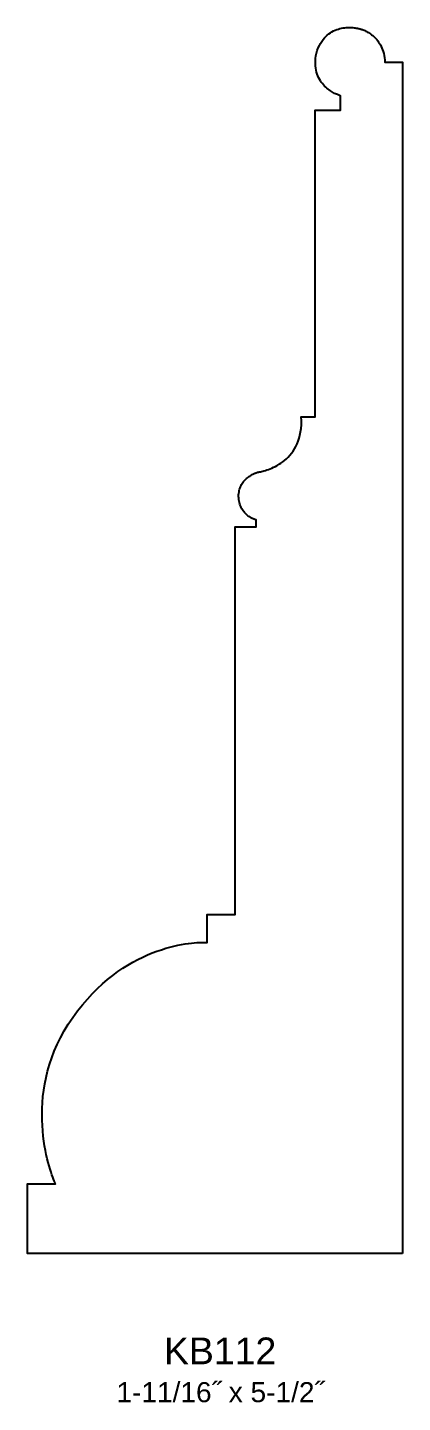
# Model space of a CAD drawing. Extents: x -7.6 to 46.7, y -17.5 to 21.1.
# Drawn here: x -0.35 to 1.33, y 4.71 to 10.87 of the extents above; entities that cross this region are included whole.
import ezdxf

# ---------------------------------------------------------------- set-up
doc = ezdxf.new("R2010")
doc.units = 0
doc.header["$MEASUREMENT"] = 0

# ---------------------------------------------------------------- blocks, each defined once
blk = doc.blocks.new('KB112')
at = {"flags": 128}
blk.add_lwpolyline([(0, 0), (-0.0038, 0), (-0.015, 0), (-0.0331, 0), (-0.0576, 0), (-0.0883, 0), (-0.1245, 0), (-0.1659, 0), (-0.2121, 0), (-0.2626, 0), (-0.317, 0), (-0.3748, 0), (-0.4357, 0), (-0.4992, 0), (-0.5648, 0), (-0.6322, 0), (-0.7008, 0), (-0.7704, 0), (-0.8403, 0), (-0.9103, 0), (-0.9798, 0), (-1.0485, 0), (-1.1158, 0), (-1.1815, 0), (-1.2449, 0), (-1.3058, 0), (-1.3637, 0), (-1.418, 0), (-1.4686, 0), (-1.5147, 0), (-1.5562, 0), (-1.5924, 0), (-1.623, 0), (-1.6476, 0), (-1.6657, 0), (-1.6768, 0), (-1.6807, 0), (-1.6807, 0.0007), (-1.6807, 0.0028), (-1.6807, 0.0061), (-1.6807, 0.0107), (-1.6807, 0.0164), (-1.6807, 0.0231), (-1.6807, 0.0308), (-1.6807, 0.0394), (-1.6807, 0.0488), (-1.6807, 0.0589), (-1.6807, 0.0697), (-1.6807, 0.081), (-1.6807, 0.0928), (-1.6807, 0.105), (-1.6807, 0.1175), (-1.6807, 0.1303), (-1.6807, 0.1432), (-1.6807, 0.1562), (-1.6807, 0.1693), (-1.6807, 0.1822), (-1.6807, 0.1949), (-1.6807, 0.2075), (-1.6807, 0.2197), (-1.6807, 0.2315), (-1.6807, 0.2428), (-1.6807, 0.2535), (-1.6807, 0.2637), (-1.6807, 0.2731), (-1.6807, 0.2816), (-1.6807, 0.2893), (-1.6807, 0.2961), (-1.6807, 0.3018), (-1.6807, 0.3063), (-1.6807, 0.3097), (-1.6807, 0.3118), (-1.6807, 0.3125), (-1.6804, 0.3125), (-1.6795, 0.3125), (-1.6782, 0.3125), (-1.6764, 0.3125), (-1.6741, 0.3125), (-1.6714, 0.3125), (-1.6683, 0.3125), (-1.6649, 0.3125), (-1.6611, 0.3125), (-1.6571, 0.3125), (-1.6528, 0.3125), (-1.6482, 0.3125), (-1.6435, 0.3125), (-1.6386, 0.3125), (-1.6336, 0.3125), (-1.6285, 0.3125), (-1.6234, 0.3125), (-1.6182, 0.3125), (-1.6129, 0.3125), (-1.6078, 0.3125), (-1.6027, 0.3125), (-1.5977, 0.3125), (-1.5928, 0.3125), (-1.5881, 0.3125), (-1.5835, 0.3125), (-1.5792, 0.3125), (-1.5752, 0.3125), (-1.5714, 0.3125), (-1.568, 0.3125), (-1.5649, 0.3125), (-1.5622, 0.3125), (-1.5599, 0.3125), (-1.5581, 0.3125), (-1.5568, 0.3125), (-1.5559, 0.3125), (-1.5557, 0.3125), (-1.556, 0.3134), (-1.5572, 0.316), (-1.559, 0.3202), (-1.5614, 0.3261), (-1.5643, 0.3336), (-1.5676, 0.3426), (-1.5713, 0.353), (-1.5752, 0.3649), (-1.5793, 0.3781), (-1.5836, 0.3926), (-1.5879, 0.4084), (-1.5921, 0.4254), (-1.5963, 0.4435), (-1.6002, 0.4628), (-1.6038, 0.4831), (-1.6071, 0.5043), (-1.61, 0.5266), (-1.6123, 0.5497), (-1.6141, 0.5736), (-1.6152, 0.5983), (-1.6155, 0.6238), (-1.615, 0.65), (-1.6137, 0.6767), (-1.6113, 0.7041), (-1.6079, 0.732), (-1.6033, 0.7603), (-1.5975, 0.7891), (-1.5904, 0.8183), (-1.582, 0.8477), (-1.572, 0.8775), (-1.5606, 0.9074), (-1.5476, 0.9375), (-1.5328, 0.9677), (-1.5163, 0.998), (-1.498, 1.0283), (-1.4777, 1.0585), (-1.4562, 1.0878), (-1.4344, 1.1153), (-1.4122, 1.1412), (-1.3898, 1.1654), (-1.3672, 1.1881), (-1.3445, 1.2092), (-1.3216, 1.2288), (-1.2987, 1.247), (-1.2759, 1.2638), (-1.2531, 1.2793), (-1.2305, 1.2936), (-1.208, 1.3066), (-1.1859, 1.3185), (-1.164, 1.3292), (-1.1425, 1.3389), (-1.1214, 1.3477), (-1.1007, 1.3554), (-1.0807, 1.3623), (-1.0612, 1.3684), (-1.0423, 1.3736), (-1.0242, 1.3781), (-1.0068, 1.382), (-0.9902, 1.3852), (-0.9745, 1.3878), (-0.9598, 1.39), (-0.946, 1.3916), (-0.9332, 1.3929), (-0.9216, 1.3938), (-0.9111, 1.3944), (-0.9019, 1.3947), (-0.8939, 1.3949), (-0.8872, 1.3949), (-0.8819, 1.3948), (-0.8781, 1.3946), (-0.8757, 1.3945), (-0.8749, 1.3945), (-0.8749, 1.3947), (-0.8749, 1.3956), (-0.8749, 1.3969), (-0.8749, 1.3987), (-0.8749, 1.401), (-0.8749, 1.4037), (-0.8749, 1.4068), (-0.8749, 1.4102), (-0.8749, 1.414), (-0.8749, 1.418), (-0.8749, 1.4223), (-0.8749, 1.4269), (-0.8749, 1.4316), (-0.8749, 1.4365), (-0.8749, 1.4415), (-0.8749, 1.4466), (-0.8749, 1.4517), (-0.8749, 1.457), (-0.8749, 1.4622), (-0.8749, 1.4673), (-0.8749, 1.4724), (-0.875, 1.4774), (-0.875, 1.4823), (-0.875, 1.487), (-0.875, 1.4916), (-0.875, 1.4959), (-0.875, 1.4999), (-0.875, 1.5037), (-0.875, 1.5071), (-0.875, 1.5102), (-0.875, 1.5129), (-0.875, 1.5152), (-0.875, 1.517), (-0.875, 1.5183), (-0.875, 1.5192), (-0.875, 1.5195), (-0.8747, 1.5195), (-0.8738, 1.5195), (-0.8725, 1.5195), (-0.8707, 1.5195), (-0.8684, 1.5195), (-0.8657, 1.5195), (-0.8626, 1.5195), (-0.8592, 1.5195), (-0.8554, 1.5195), (-0.8514, 1.5195), (-0.8471, 1.5195), (-0.8425, 1.5195), (-0.8378, 1.5195), (-0.8329, 1.5195), (-0.8279, 1.5195), (-0.8228, 1.5195), (-0.8177, 1.5195), (-0.8125, 1.5195), (-0.8072, 1.5195), (-0.8021, 1.5195), (-0.797, 1.5195), (-0.792, 1.5195), (-0.7871, 1.5195), (-0.7824, 1.5195), (-0.7778, 1.5195), (-0.7735, 1.5195), (-0.7695, 1.5195), (-0.7657, 1.5195), (-0.7623, 1.5195), (-0.7592, 1.5195), (-0.7565, 1.5195), (-0.7542, 1.5195), (-0.7524, 1.5195), (-0.7511, 1.5195), (-0.7502, 1.5195), (-0.7499, 1.5195), (-0.7499, 1.5234), (-0.7499, 1.535), (-0.7499, 1.5537), (-0.7499, 1.5791), (-0.7499, 1.6108), (-0.7499, 1.6482), (-0.7499, 1.6911), (-0.7499, 1.7389), (-0.7499, 1.7911), (-0.7499, 1.8474), (-0.7499, 1.9072), (-0.7499, 1.9702), (-0.7499, 2.0359), (-0.7499, 2.1038), (-0.7499, 2.1735), (-0.7499, 2.2445), (-0.7499, 2.3164), (-0.7499, 2.3888), (-0.7499, 2.4611), (-0.7499, 2.5331), (-0.7499, 2.6041), (-0.7499, 2.6738), (-0.7499, 2.7417), (-0.7499, 2.8073), (-0.7499, 2.8703), (-0.7499, 2.9302), (-0.7499, 2.9864), (-0.7499, 3.0387), (-0.7499, 3.0864), (-0.7499, 3.1293), (-0.7499, 3.1668), (-0.7499, 3.1985), (-0.7499, 3.2239), (-0.7499, 3.2426), (-0.7499, 3.2541), (-0.7499, 3.2581), (-0.7497, 3.2581), (-0.7491, 3.2581), (-0.7481, 3.2581), (-0.7467, 3.2581), (-0.745, 3.2581), (-0.743, 3.2581), (-0.7407, 3.2581), (-0.7381, 3.2581), (-0.7353, 3.2581), (-0.7323, 3.2581), (-0.729, 3.2581), (-0.7256, 3.2581), (-0.7221, 3.2581), (-0.7184, 3.2581), (-0.7147, 3.2581), (-0.7109, 3.2581), (-0.707, 3.2581), (-0.7031, 3.2581), (-0.6992, 3.2581), (-0.6953, 3.2581), (-0.6915, 3.2581), (-0.6877, 3.2581), (-0.6841, 3.2581), (-0.6805, 3.2581), (-0.6771, 3.2581), (-0.6739, 3.2581), (-0.6709, 3.2581), (-0.668, 3.2581), (-0.6655, 3.2581), (-0.6632, 3.2581), (-0.6611, 3.2581), (-0.6594, 3.2581), (-0.6581, 3.2581), (-0.657, 3.2581), (-0.6564, 3.2581), (-0.6562, 3.2581), (-0.6562, 3.2582), (-0.6562, 3.2584), (-0.6562, 3.2587), (-0.6562, 3.2592), (-0.6562, 3.2597), (-0.6562, 3.2604), (-0.6562, 3.2612), (-0.6562, 3.262), (-0.6562, 3.263), (-0.6562, 3.264), (-0.6562, 3.2651), (-0.6562, 3.2662), (-0.6562, 3.2674), (-0.6562, 3.2686), (-0.6562, 3.2698), (-0.6562, 3.2711), (-0.6562, 3.2724), (-0.6562, 3.2737), (-0.6562, 3.275), (-0.6562, 3.2763), (-0.6562, 3.2776), (-0.6562, 3.2788), (-0.6562, 3.2801), (-0.6562, 3.2812), (-0.6562, 3.2824), (-0.6562, 3.2834), (-0.6562, 3.2845), (-0.6562, 3.2854), (-0.6562, 3.2863), (-0.6562, 3.287), (-0.6562, 3.2877), (-0.6562, 3.2883), (-0.6562, 3.2887), (-0.6562, 3.2891), (-0.6562, 3.2893), (-0.6562, 3.2893), (-0.6564, 3.2894), (-0.6569, 3.2895), (-0.6578, 3.2897), (-0.6589, 3.29), (-0.6604, 3.2905), (-0.6621, 3.291), (-0.6641, 3.2917), (-0.6662, 3.2925), (-0.6686, 3.2935), (-0.6712, 3.2946), (-0.6739, 3.2958), (-0.6768, 3.2973), (-0.6798, 3.2989), (-0.6829, 3.3006), (-0.686, 3.3026), (-0.6893, 3.3048), (-0.6925, 3.3071), (-0.6958, 3.3097), (-0.6991, 3.3125), (-0.7024, 3.3156), (-0.7056, 3.3188), (-0.7087, 3.3223), (-0.7118, 3.3261), (-0.7147, 3.3301), (-0.7176, 3.3344), (-0.7203, 3.339), (-0.7228, 3.3439), (-0.7251, 3.349), (-0.7272, 3.3545), (-0.7291, 3.3602), (-0.7307, 3.3663), (-0.7321, 3.3727), (-0.7332, 3.3794), (-0.7339, 3.3865), (-0.7343, 3.3939), (-0.7344, 3.4017), (-0.7337, 3.4084), (-0.7327, 3.4148), (-0.7314, 3.4209), (-0.7298, 3.4268), (-0.7279, 3.4324), (-0.7258, 3.4377), (-0.7235, 3.4428), (-0.7209, 3.4476), (-0.7182, 3.4522), (-0.7153, 3.4565), (-0.7122, 3.4606), (-0.709, 3.4645), (-0.7057, 3.4681), (-0.7023, 3.4716), (-0.6989, 3.4748), (-0.6954, 3.4778), (-0.6919, 3.4806), (-0.6883, 3.4832), (-0.6848, 3.4856), (-0.6813, 3.4879), (-0.6779, 3.4899), (-0.6746, 3.4918), (-0.6713, 3.4935), (-0.6682, 3.4951), (-0.6652, 3.4965), (-0.6623, 3.4978), (-0.6596, 3.4989), (-0.6571, 3.4998), (-0.6549, 3.5006), (-0.6529, 3.5013), (-0.6511, 3.5019), (-0.6496, 3.5024), (-0.6484, 3.5027), (-0.6475, 3.503), (-0.647, 3.5031), (-0.6468, 3.5032), (-0.6463, 3.5032), (-0.6449, 3.5034), (-0.6427, 3.5038), (-0.6397, 3.5043), (-0.6359, 3.5051), (-0.6315, 3.5061), (-0.6264, 3.5073), (-0.6208, 3.5088), (-0.6146, 3.5106), (-0.608, 3.5127), (-0.601, 3.5151), (-0.5936, 3.5179), (-0.5859, 3.5211), (-0.578, 3.5247), (-0.5699, 3.5287), (-0.5616, 3.5332), (-0.5533, 3.5382), (-0.5449, 3.5436), (-0.5366, 3.5495), (-0.5284, 3.556), (-0.5203, 3.5631), (-0.5124, 3.5707), (-0.5048, 3.5789), (-0.4975, 3.5878), (-0.4905, 3.5973), (-0.4839, 3.6075), (-0.4779, 3.6183), (-0.4723, 3.6299), (-0.4674, 3.6422), (-0.463, 3.6553), (-0.4594, 3.6692), (-0.4565, 3.6838), (-0.4544, 3.6993), (-0.4532, 3.7157), (-0.4529, 3.7329), (-0.4536, 3.751), (-0.4534, 3.751), (-0.453, 3.751), (-0.4523, 3.751), (-0.4514, 3.751), (-0.4503, 3.751), (-0.4489, 3.751), (-0.4474, 3.751), (-0.4457, 3.751), (-0.4438, 3.751), (-0.4418, 3.751), (-0.4396, 3.751), (-0.4374, 3.751), (-0.435, 3.751), (-0.4326, 3.751), (-0.4301, 3.751), (-0.4275, 3.751), (-0.4249, 3.751), (-0.4223, 3.751), (-0.4197, 3.751), (-0.4171, 3.751), (-0.4146, 3.751), (-0.4121, 3.751), (-0.4096, 3.751), (-0.4073, 3.751), (-0.405, 3.751), (-0.4029, 3.751), (-0.4008, 3.751), (-0.399, 3.751), (-0.3973, 3.751), (-0.3957, 3.751), (-0.3944, 3.751), (-0.3932, 3.751), (-0.3923, 3.751), (-0.3916, 3.751), (-0.3912, 3.751), (-0.3911, 3.751), (-0.3911, 3.7541), (-0.3911, 3.7632), (-0.3911, 3.778), (-0.3911, 3.7981), (-0.3911, 3.8232), (-0.3911, 3.8528), (-0.3911, 3.8867), (-0.3911, 3.9245), (-0.3911, 3.9658), (-0.3911, 4.0103), (-0.3911, 4.0576), (-0.3911, 4.1074), (-0.3911, 4.1593), (-0.3911, 4.213), (-0.3911, 4.2681), (-0.3911, 4.3243), (-0.3911, 4.3812), (-0.3911, 4.4384), (-0.3911, 4.4956), (-0.3911, 4.5525), (-0.3911, 4.6087), (-0.3911, 4.6638), (-0.3911, 4.7175), (-0.3911, 4.7694), (-0.3911, 4.8192), (-0.3911, 4.8666), (-0.3911, 4.9111), (-0.3911, 4.9524), (-0.3911, 4.9901), (-0.3911, 5.024), (-0.3911, 5.0537), (-0.3911, 5.0787), (-0.3911, 5.0988), (-0.3911, 5.1136), (-0.3911, 5.1228), (-0.3911, 5.1259), (-0.3908, 5.1259), (-0.3901, 5.1259), (-0.3889, 5.1259), (-0.3872, 5.1259), (-0.3852, 5.1259), (-0.3827, 5.1259), (-0.38, 5.1259), (-0.3769, 5.1259), (-0.3735, 5.1259), (-0.3698, 5.1259), (-0.3659, 5.1259), (-0.3618, 5.1259), (-0.3576, 5.1259), (-0.3532, 5.1259), (-0.3487, 5.1259), (-0.3441, 5.1259), (-0.3394, 5.1259), (-0.3347, 5.1259), (-0.33, 5.1259), (-0.3253, 5.1259), (-0.3207, 5.1259), (-0.3162, 5.1259), (-0.3118, 5.1259), (-0.3075, 5.1259), (-0.3035, 5.1259), (-0.2996, 5.1259), (-0.2959, 5.1259), (-0.2925, 5.1259), (-0.2894, 5.1259), (-0.2866, 5.1259), (-0.2842, 5.1259), (-0.2822, 5.1259), (-0.2805, 5.1259), (-0.2793, 5.1259), (-0.2785, 5.1259), (-0.2783, 5.1259), (-0.2783, 5.126), (-0.2783, 5.1265), (-0.2783, 5.1272), (-0.2783, 5.1281), (-0.2783, 5.1293), (-0.2783, 5.1307), (-0.2783, 5.1322), (-0.2783, 5.134), (-0.2783, 5.1359), (-0.2783, 5.138), (-0.2783, 5.1402), (-0.2783, 5.1426), (-0.2783, 5.145), (-0.2783, 5.1475), (-0.2783, 5.1501), (-0.2783, 5.1527), (-0.2783, 5.1554), (-0.2783, 5.1581), (-0.2783, 5.1608), (-0.2783, 5.1634), (-0.2783, 5.1661), (-0.2783, 5.1686), (-0.2783, 5.1712), (-0.2783, 5.1736), (-0.2783, 5.1759), (-0.2783, 5.1781), (-0.2783, 5.1802), (-0.2783, 5.1822), (-0.2783, 5.1839), (-0.2783, 5.1855), (-0.2783, 5.1869), (-0.2783, 5.1881), (-0.2783, 5.189), (-0.2783, 5.1897), (-0.2783, 5.1901), (-0.2783, 5.1903), (-0.2786, 5.1904), (-0.2795, 5.1907), (-0.281, 5.1912), (-0.283, 5.1919), (-0.2856, 5.1928), (-0.2885, 5.194), (-0.2919, 5.1954), (-0.2956, 5.197), (-0.2996, 5.1989), (-0.304, 5.2011), (-0.3086, 5.2035), (-0.3134, 5.2063), (-0.3183, 5.2093), (-0.3234, 5.2126), (-0.3286, 5.2163), (-0.3338, 5.2202), (-0.339, 5.2245), (-0.3442, 5.2292), (-0.3493, 5.2341), (-0.3543, 5.2395), (-0.3591, 5.2452), (-0.3638, 5.2513), (-0.3682, 5.2577), (-0.3723, 5.2646), (-0.3761, 5.2718), (-0.3796, 5.2795), (-0.3826, 5.2876), (-0.3853, 5.2961), (-0.3874, 5.3051), (-0.3891, 5.3145), (-0.3901, 5.3244), (-0.3906, 5.3347), (-0.3905, 5.3455), (-0.3896, 5.3568), (-0.3881, 5.3686), (-0.3858, 5.3808), (-0.3819, 5.3931), (-0.3775, 5.4045), (-0.3727, 5.4151), (-0.3676, 5.4248), (-0.3621, 5.4338), (-0.3562, 5.442), (-0.3501, 5.4495), (-0.3437, 5.4563), (-0.3371, 5.4625), (-0.3303, 5.468), (-0.3233, 5.4729), (-0.3163, 5.4773), (-0.3091, 5.4811), (-0.3018, 5.4844), (-0.2946, 5.4872), (-0.2873, 5.4896), (-0.2801, 5.4916), (-0.2729, 5.4932), (-0.2659, 5.4944), (-0.2589, 5.4953), (-0.2522, 5.4959), (-0.2456, 5.4963), (-0.2393, 5.4964), (-0.2332, 5.4963), (-0.2275, 5.4961), (-0.222, 5.4957), (-0.217, 5.4952), (-0.2123, 5.4946), (-0.208, 5.494), (-0.2043, 5.4934), (-0.201, 5.4928), (-0.1982, 5.4922), (-0.196, 5.4917), (-0.1944, 5.4913), (-0.1934, 5.491), (-0.193, 5.4909), (-0.1928, 5.4909), (-0.1921, 5.4907), (-0.1909, 5.4904), (-0.1893, 5.49), (-0.1873, 5.4895), (-0.185, 5.4887), (-0.1823, 5.4878), (-0.1793, 5.4868), (-0.176, 5.4855), (-0.1725, 5.4841), (-0.1687, 5.4824), (-0.1648, 5.4806), (-0.1606, 5.4784), (-0.1563, 5.4761), (-0.1519, 5.4735), (-0.1474, 5.4706), (-0.1428, 5.4674), (-0.1382, 5.464), (-0.1335, 5.4603), (-0.1289, 5.4562), (-0.1243, 5.4519), (-0.1198, 5.4472), (-0.1154, 5.4421), (-0.111, 5.4367), (-0.1069, 5.431), (-0.1029, 5.4248), (-0.0991, 5.4183), (-0.0956, 5.4114), (-0.0923, 5.404), (-0.0892, 5.3963), (-0.0865, 5.3881), (-0.0842, 5.3795), (-0.0822, 5.3704), (-0.0805, 5.3609), (-0.0793, 5.3509), (-0.0786, 5.3403), (-0.0784, 5.3403), (-0.0779, 5.3403), (-0.077, 5.3403), (-0.0759, 5.3403), (-0.0745, 5.3403), (-0.0728, 5.3403), (-0.0708, 5.3403), (-0.0687, 5.3403), (-0.0663, 5.3403), (-0.0638, 5.3403), (-0.0611, 5.3403), (-0.0582, 5.3403), (-0.0552, 5.3403), (-0.0522, 5.3403), (-0.049, 5.3403), (-0.0458, 5.3403), (-0.0426, 5.3403), (-0.0393, 5.3403), (-0.036, 5.3403), (-0.0328, 5.3403), (-0.0296, 5.3403), (-0.0264, 5.3403), (-0.0233, 5.3403), (-0.0204, 5.3403), (-0.0175, 5.3403), (-0.0148, 5.3403), (-0.0123, 5.3403), (-0.0099, 5.3403), (-0.0078, 5.3403), (-0.0058, 5.3403), (-0.0041, 5.3403), (-0.0027, 5.3403), (-0.0015, 5.3403), (-0.0007, 5.3403), (-0.0002, 5.3403), (0, 5.3403), (0, 5.3282), (0, 5.2927), (0, 5.2353), (0, 5.1572), (0, 5.0599), (0, 4.9448), (0, 4.8131), (0, 4.6664), (0, 4.5059), (0, 4.3331), (0, 4.1493), (0, 3.9558), (0, 3.7541), (0, 3.5456), (0, 3.3315), (0, 3.1134), (0, 2.8925), (0, 2.6702), (0, 2.4479), (0, 2.227), (0, 2.0088), (0, 1.7948), (0, 1.5862), (0, 1.3845), (0, 1.1911), (0, 1.0073), (0, 0.8344), (0, 0.674), (0, 0.5272), (0, 0.3956), (0, 0.2804), (0, 0.1831), (0, 0.1051), (0, 0.0476), (0, 0)], dxfattribs=at)

msp = doc.modelspace()

# ---------------------------------------------------------------- block references
at = {"linetype": 'Continuous'}
msp.add_blockref('KB112', (1.3291, 5.3768), dxfattribs=at)

# ---------------------------------------------------------------- texts
at = {"linetype": 'Continuous', "lineweight": 0, "insert": (0.5118, 5.0005), "char_height": 0.12, "width": 1.819646, "attachment_point": 2}
msp.add_mtext('{\\fArial|b0|i0|c0|p34;KB112\\P\\H0.75x;1-11/16˝ x 5-1/2˝\\H1.3333x;\\P}', dxfattribs=at)

doc.saveas('drawing.dxf')
